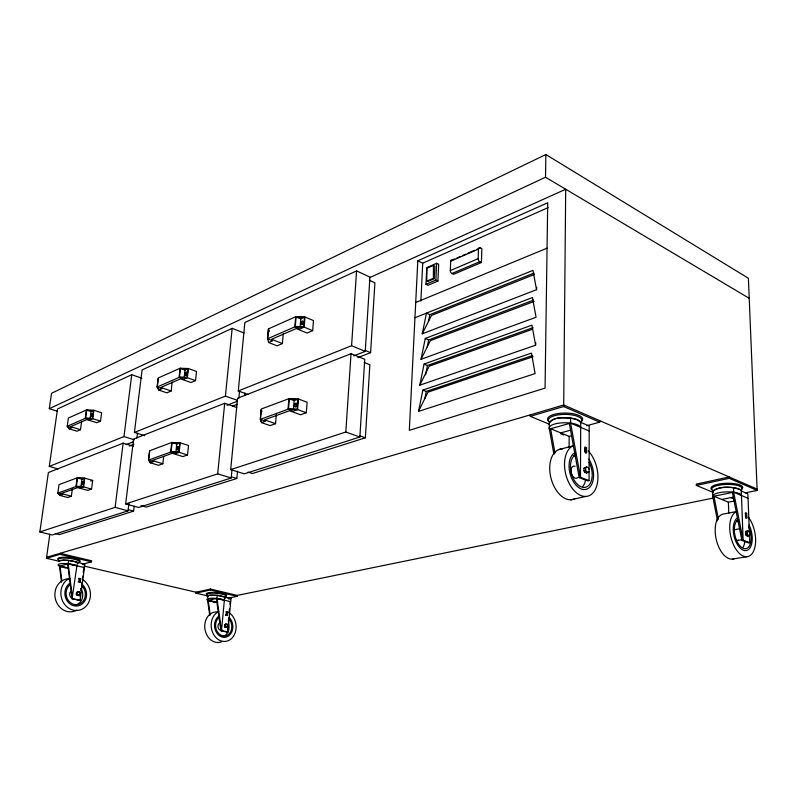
<?xml version="1.0" encoding="UTF-8"?>
<svg xmlns="http://www.w3.org/2000/svg" width="797" height="797" viewBox="0 0 797 797"><rect width="100%" height="100%" fill="white"/><g stroke="black" fill="none" stroke-linecap="round" stroke-linejoin="round"><path stroke-width="1.2" d="M569.337 423.476L579.18 477.612L587.768 480.92L589.063 480.621L589.192 425.997L580.724 422.37A15.86 5.469 0.2 0 0 570.652 418.066C563.758 417.847 553.267 416.383 549.193 423.137L549.372 429.065L553.945 454.539M589.093 471.704L586.512 473.059L584.799 472.392L583.942 470.778L583.952 468.218L586.532 466.853L588.246 467.53L589.093 469.144M585.297 452.019L585.317 447.974L586.592 447.645L586.572 452.706L585.297 453.025M588.236 472.651L586.522 471.973L585.665 470.36L585.675 467.799L586.532 466.853M426.784 281.142L433.379 278.322L433.458 265.421L426.883 268.29L426.784 281.142L427.71 281.51L434.305 278.701L434.883 266.108L433.458 265.421M569.098 447.416L569.178 436.397L550.607 428.716L554.971 453.005M549.442 424.084L549.253 422.659C554.144 416.622 563.638 417.767 570.652 418.066L570.612 423.117L580.465 477.303L589.063 480.621M599.713 420.667L599.713 422.161L563.688 406.54L565.701 189.238L369.539 277.675M749.22 298.307L545.517 177.243L545.855 154.528L51.536 393.3L49.284 408.682L57.454 411.242M549.462 424.293L530.314 416.323L530.344 414.838M454.659 258.955L452.437 259.922A2.371 1.504 68 0 0 450.694 261.207L450.315 270.572A2.381 1.514 68.2 0 0 451.879 273.51L453.533 274.327L481.428 262.512L481.876 248.674L480.222 247.817L476.895 249.272M481.428 262.512L479.774 261.665A2.431 1.504 68.4 0 1 478.18 258.646L478.499 249.122A2.431 1.494 68.2 0 1 480.222 247.817M437.922 281.082L438.669 264.305L436.626 263.299L426.764 267.613L425.977 284.31L428.019 285.276L437.922 281.082L435.879 280.096L425.977 284.31M435.879 280.096L436.626 263.299M420.876 301.117L422.719 263.199L548.147 207.609M417.797 260.798L409.319 430.34L545.058 388.119L547.708 202.747L417.797 260.798L422.719 263.199M359.855 437.035L364.757 359.308L351.039 353.699L237.566 398.251L230.702 469.612L244.29 473.836L359.855 437.035L345.808 432.014L230.702 469.612M353.768 355.861L365.255 351.377L369.938 277.087L356.568 270.9L244.868 322.476L238.273 390.958L248.206 394.525M247.977 472.123L252.45 473.518L365.365 437.812L369.858 364.757L364.219 362.466M357.873 357.594L370.605 352.673L374.899 282.835L369.4 280.295M345.808 432.014L351.039 353.699M238.273 390.958L351.577 345.719L356.568 270.9M275.533 423.675L264.465 419.83L289.421 410.774L300.589 414.779L306.307 412.746L307.124 402.216L298.437 399.018L288.903 398.689L261.237 409.03L260.31 419.352L261.496 422.629L270.123 425.608L275.533 423.675L276.32 414.56M283.234 333.734L282.387 343.567L271.598 339.273L296.175 328.583L307.054 333.046L312.683 330.645L313.46 320.573L304.992 317.017L295.667 316.748L268.43 328.882L267.543 338.775L272.634 340.797L268.649 342.521L267.633 338.556L268.45 329.46L269.107 331.751M293.485 408.801L294.153 400.612L298.437 399.018L297.59 409.598L293.296 411.142L288.026 409.25L260.31 419.352L265.54 421.165L261.496 422.629M300.15 326.72L300.788 318.88L304.992 317.017L304.185 327.139L299.971 328.962L294.83 326.85L267.543 338.775M535.584 345.211L531.968 325.136L424.084 364.07L419.78 385.18L535.584 345.211L535.793 342.859M534.04 273.082L429.822 314.676L426.475 313.151L422.231 333.833L536.53 289.709L536.75 287.229M228.081 598.178L237.147 596.335L237.227 595.419L210.518 589.063L195.932 592.221L195.843 593.137L207.917 595.957M227.534 629.69L227.763 627.259M227.793 626.841L227.374 624.37L225.352 624.22L224.495 626.422L225.063 627.339L227.085 627.478L227.793 626.841L226.338 627.618M228.331 621.192L228.669 617.545M229.118 612.694L229.456 609.047M229.915 604.186L230.134 601.765L230.692 601.655L216.914 598.437L207.599 600.35L209.691 615.085M208.396 600.709A9.225 1.893 4.9 0 1 211.484 598.218A9.225 1.893 4.9 0 1 224.375 600.181L216.356 598.557L220.938 630.746L227.304 632.111L227.872 632.021L230.981 598.577L224.674 597.102A9.225 1.913 4.9 0 0 217.212 595.349C214.582 595.528 207.878 593.845 207.369 596.923M140.949 505.627L146.299 507.091L236.829 478.469L237.516 471.147M244.659 395.541L244.888 393.1M227.085 627.478L225.242 626.283L226.099 624.091M226.228 614.905L226.517 611.807L227.783 612.096L227.494 615.184L225.671 615.005L227.494 615.184M226.936 615.294L227.225 612.196L227.783 612.096M207.907 597.282L207.12 596.246L208.784 595.449L217.212 595.349L216.914 598.437L221.496 630.646L227.872 632.021M236.819 407.526L224.704 403.302L133.607 439.067L125.647 503.923L138.628 507.48L231.2 478.001L232.027 469.393M238.841 398.301L239.548 390.958M125.647 503.923L217.681 473.866L224.704 403.302M232.166 328.334L142.085 369.928L134.414 432.422L225.421 396.089L232.166 328.334L243.992 333.007M195.843 593.137L210.428 589.999L210.518 589.063M162.857 463.734L152.257 460.527L172.232 453.284L182.931 456.601L187.504 454.967L188.53 445.453L180.192 442.813L171.744 442.484L149.607 450.763L148.501 460.118L150.254 462.798L158.503 465.279L162.857 463.734L163.654 456.751M171.166 391.008L160.815 387.432L180.57 378.844L191.011 382.54L195.534 380.607L196.52 371.462L188.381 368.523L180.092 368.244L158.195 378.007L157.139 387.003L158.802 390.072L166.862 392.841L171.166 391.008L172.182 382.052M175.848 452.407L176.775 444.078L180.192 442.813L179.136 452.367L175.719 453.603L170.668 452.029L148.501 460.118L153.502 461.622L150.254 462.798M184.246 376.881L185.004 370.017L188.381 368.523L187.375 377.708L183.987 379.173L179.066 377.419L157.139 387.003L162.01 388.687L158.802 390.072M149.647 451.261L148.631 459.869L150.215 462.3M158.234 378.515L157.258 386.784L158.762 389.574M133.498 446.34L123.146 443.172L48.398 472.511L39.85 531.948L52.213 534.996L128.018 510.857L128.915 503.495M136.895 438.051L137.492 433.13M55.342 533.562L59.426 534.578L133.617 511.106L134.205 506.205M39.85 531.948L115.107 507.37L123.146 443.172M131.724 374.71L57.543 408.951L49.275 466.414L123.973 436.587L131.724 374.71L141.836 378.216M82.36 564.336L91.535 561.815L91.665 560.819L60.094 553.317L59.954 554.323L46.445 558.289L49.862 534.06M71.361 496.252L61.259 493.532L77.608 487.605L87.8 490.404L91.545 489.079L92.691 480.402L84.741 478.16L77.15 477.851L59.028 484.626L57.832 493.164L59.924 495.415L67.785 497.527L71.361 496.252L72.358 488.969M80.477 429.683L70.604 426.644L86.833 419.591L96.806 422.719L100.512 421.135L101.617 412.766L93.847 410.276L86.385 410.007L68.403 418.026L67.237 426.265L69.239 428.846L76.93 431.197L80.477 429.683L81.603 421.474M79.68 582.238L80.636 578.761L80.198 582.099L78.186 581.9M78.435 595.498L80.208 592.978L79.57 591.972L78.066 591.643L76.512 592.49L76.293 594.163L76.93 595.17L78.435 595.498L79.989 594.652L80.208 592.978M80.079 596.784L80.397 594.353M80.876 590.726L81.194 588.296M81.663 584.669L81.981 582.238M82.46 578.602L82.778 576.181M83.257 572.545L83.735 568.919M61.777 567.016A10.192 2.202 6.4 0 1 61.628 563.599A10.192 2.202 6.4 0 1 76.96 565.82L67.615 563.907L72.069 598.796L79.6 600.41L80.118 600.29L84.851 564.256C77.528 562.303 64.288 558.328 58.829 561.068L63.501 560.201L68.582 560.43A10.182 2.222 6.5 0 1 78.415 563.16M77.399 562.503L72.069 598.796M79.132 595.329L77.628 595L76.98 593.994L77.209 592.32L78.066 591.643M80.636 578.761L79.142 578.423L78.704 581.76L80.198 582.099M68.582 560.43L68.134 563.768L72.587 598.677L80.118 600.29M80.925 486.798L81.942 479.196L84.741 478.16L83.565 486.877L80.776 487.884L75.964 486.559L57.832 493.164L62.584 494.449L59.924 495.415M90.111 418.684L91.077 411.501L93.847 410.276L92.721 418.684L89.941 419.88L85.249 418.405L67.237 426.265L71.889 427.7L69.239 428.846M427.242 346.854L428.656 339.911L533.562 300.14M425.578 374.849L427.481 365.504L533.073 327.617M418.525 411.391L422.868 390.072L531.46 353.121L535.106 373.604L418.525 411.391L427.989 392.144L533.123 356.687M424.851 398.53L426.285 391.447L532.575 355.502M428.417 321.54L429.822 314.676M421.015 359.327L425.289 338.436L532.466 297.56L536.062 317.256L421.015 359.327L430.33 340.648L534.1 301.425M419.78 385.18L429.175 366.221L532.456 329.271M422.231 333.833L431.486 315.433L534.568 274.407M747.556 536.072L749.24 535.773L749.857 534.887L749.768 532.605L749.06 531.201L746.052 530.981L745.524 534.149L746.231 535.554L747.556 536.072L748.174 535.186M749.24 535.773L747.915 535.255L747.207 533.851L747.735 530.672M586.512 473.059L587.369 472.123M49.284 408.682L545.517 177.243M456.88 257.979L460.218 256.534M462.439 255.558L465.777 254.113M467.998 253.147L474.663 250.238M450.694 261.207L478.499 249.122M450.315 270.572L478.18 258.646M282.387 343.567L277.057 345.838L268.649 342.521M451.879 273.51L479.774 261.665M415.715 302.491L547.061 248.166M414.948 317.774L532.954 270.402L536.53 289.709M126.175 444.577L133.119 441.867M227.025 405.265L237.446 401.2M129.393 446.001L133.996 444.228M232.604 406.062L237.197 404.288M90.818 481.079L92.691 480.402M46.585 557.302L563.698 405.006L757.09 489.089M530.314 416.323L563.688 406.54M61.518 582.238L59.486 566.189L68.134 563.768L84.412 567.564L83.894 567.703M549.372 429.065L570.612 423.117L589.182 430.978M68.263 568.211L68.771 568.072L59.994 566.049L61.867 580.874M560.699 432.891L570.004 430.33M586.602 425.757L599.713 422.161M569.178 436.397L571.509 435.76M558.458 449.687L573.163 445.822A26.261 15.86 75.4 0 0 568.59 482.235A26.261 15.86 75.4 0 0 594.572 490.822A26.261 15.86 75.4 0 0 588.256 450.813M79.142 578.423L78.624 578.562L80.118 578.901M76.512 592.49L77.209 592.32M583.952 468.218L585.675 467.799M78.873 592.141L79.57 591.972M76.293 594.163L76.98 593.994M583.942 470.778L585.665 470.36M76.93 595.17L77.628 595M584.799 472.392L586.522 471.973M79.292 594.821L79.989 594.652M579.18 477.612L580.465 477.303L580.724 422.37L577.377 419.76L570.652 418.066M570.782 499.799L585.656 496.461M729.275 478.339L729.225 476.975L696.309 484.088L696.339 485.423L729.275 478.339L757.15 490.424L748.393 278.273L545.855 154.528M717.469 520.75L712.727 496.481L733.648 492.177L748.034 498.264M234.966 595.877L713.255 498.055M745.016 492.895L757.15 490.424M228.639 599.055L230.981 598.577M212.719 601.765A9.225 1.893 4.9 0 0 215.051 602.074L217.641 601.546M721.783 499.47L733.26 497.149M718.456 519.305L713.943 496.232L728.388 502.2L734.107 501.054M736.279 511.574L724.234 513.896A23.013 12.274 77.4 0 0 716.214 539.37A23.013 12.274 77.4 0 0 734.445 558.538M226.517 611.807L225.959 611.917L227.225 612.196M745.424 513.567L746.679 513.328L746.859 517.851L745.603 518.09L745.364 512.79L746.679 513.328M735.571 529.497L740.323 528.64M224.644 624.858L225.392 624.728M225.352 624.22L227.374 624.37M745.434 531.858L747.118 531.559M227.932 625.286L226.627 624.499M224.495 626.422L225.242 626.283M745.524 534.149L747.207 533.851M225.063 627.339L225.81 627.209M746.231 535.554L747.915 535.255M737.554 540.436L742.316 539.609M220.938 630.746L221.496 630.646L224.674 597.102L217.212 595.349M732.403 492.436L741.858 540.356L743.123 540.137L749.768 542.707L749.479 535.305M749.768 542.707L748.503 542.926L741.858 540.356M732.373 559.086L746.978 556.714M712.966 492.715A14.376 4.124 -1.3 0 1 712.598 492.018L712.857 490.942C718.645 486.668 726.625 487.206 733.489 487.654L733.648 492.177L743.123 540.137L741.3 490.992L740.642 489.936C732.274 486.329 720.219 485.642 712.657 491.301L712.727 496.481M217.691 602.442L208.147 600.241L210.229 614.985M59.486 566.189L67.167 567.962M207.599 600.35L215.051 602.074M83.934 566.029L197.198 592.51M46.445 558.289L58.49 561.098M59.954 554.323L91.535 561.815M210.428 589.999L237.147 596.335M128.297 509.662L133.617 511.106M115.107 507.37L128.018 510.857M91.545 489.079L83.565 486.877L75.964 486.559L77.15 477.851L81.942 479.196M49.275 466.414L58.071 468.905M217.681 473.866L231.2 478.001M231.26 476.755L236.829 478.469M187.504 454.967L179.136 452.367L170.668 452.029L171.744 442.484L176.775 444.078M123.973 436.587L134.294 439.805M100.512 421.135L92.721 418.684L85.249 418.405L86.385 410.007L91.077 411.501M134.414 432.422L144.795 435.69M225.421 396.089L237.506 400.353M195.534 380.607L187.375 377.708L179.066 377.419L180.092 368.244L185.004 370.017M359.586 435.75L365.365 437.812M306.307 412.746L297.59 409.598L288.026 409.25L288.903 398.689L294.153 400.612M433.379 278.322L434.305 278.701M422.868 390.072L426.285 391.447M586.572 452.706L584.868 452.009L584.888 446.948L586.592 447.645M745.534 517.323L746.859 517.851M312.683 330.645L304.185 327.139L294.83 326.85L295.667 316.748L300.788 318.88M560.52 433.668L563.708 434.973M364.976 350.341L370.605 352.673M351.577 345.719L365.255 351.377M696.339 485.423L713.166 492.426M730.949 497.617L734.236 498.992M424.084 364.07L427.481 365.504M425.289 338.436L428.656 339.911M57.982 492.935L59.875 494.967M67.376 426.066L69.2 428.397M261.476 422.061L260.41 419.092L261.257 409.598L261.964 411.611M268.43 328.882L268.978 330.785M749.379 532.834L747.865 493.791L741.3 490.992A14.376 4.124 -1.3 0 0 733.489 487.654M728.388 502.2L728.757 513.178M82.739 481.747A1.464 0.667 -73.5 0 1 83.456 482.992A1.464 0.667 -73.5 0 1 82.171 484.317A1.464 0.667 -73.5 0 1 82.549 481.956M91.346 414.689A1.435 0.648 -72 0 1 92.601 414.051A1.435 0.648 -72 0 1 91.844 416.353A1.435 0.648 -72 0 1 91.227 415.048M185.492 373.454A1.584 0.797 -70.5 0 1 186.986 372.607A1.584 0.797 -70.5 0 1 186.339 375.088A1.584 0.797 -70.5 0 1 185.283 374.241M177.432 447.366A1.614 0.827 -72.3 0 1 178.867 447.376A1.614 0.827 -72.3 0 1 177.711 449.757A1.614 0.827 -72.3 0 1 177.253 447.735M301.774 322.197A1.773 0.986 -67.9 0 1 303.577 321.978A1.773 0.986 -67.9 0 1 302.252 324.648A1.773 0.986 -67.9 0 1 301.575 322.616M295.697 403.561A1.813 1.036 -70.2 0 1 297.002 404.248A1.813 1.036 -70.2 0 1 296.026 406.609A1.813 1.036 -70.2 0 1 294.731 405.922M294.8 405.055A1.813 1.036 -70.2 0 1 295.408 403.83M748.513 517.293A23.233 12.214 77.3 0 1 753.055 552.221A23.233 12.214 77.3 0 1 733.22 544.132A23.233 12.214 77.3 0 1 735.641 512.043M748.752 526.827A15.123 7.95 77.3 0 1 748.293 547.409A15.123 7.95 77.3 0 1 736.029 539.111A15.123 7.95 77.3 0 1 738.142 519.654M736.787 520.929A15.063 7.97 77.3 0 1 738.241 521.945M744.787 541.821A15.063 7.97 77.3 0 1 742.874 547.459M738.281 540.187A5.569 2.949 77.3 0 1 735.94 539.818M733.758 531.24A5.569 2.949 77.3 0 1 736.368 529.636M749.05 525.024A17.036 8.956 77.3 0 1 749.28 548.814A17.036 8.956 77.3 0 1 735.282 540.097A17.036 8.956 77.3 0 1 737.554 517.861M711.741 489.667A15.91 4.603 -1.4 0 1 728.099 483.261A15.91 4.603 -1.4 0 1 740.911 489.707M712.518 490.464A15.123 4.364 -1.3 0 1 726.087 484.427A15.123 4.364 -1.3 0 1 741.599 489.418M713.883 497.826A14.386 4.085 -1.2 0 1 723.875 492.028A14.386 4.085 -1.2 0 1 741.459 495.485M221.197 641.983A15.362 12.393 82.1 0 1 204.859 628.544A15.362 12.393 82.1 0 1 217.641 611.986M229.287 612.793A15.462 12.413 81.9 0 1 233.162 636.733A15.462 12.413 81.9 0 1 213.586 634.432A15.462 12.413 81.9 0 1 218.776 611.548M228.56 618.402A10.062 8.08 81.9 0 1 229.755 633.187A10.062 8.08 81.9 0 1 217.77 632.459A10.062 8.08 81.9 0 1 218.677 617.805M228.37 623.144A10.042 8.08 82 0 1 222.144 636.514M222.154 630.009A3.716 2.989 82 0 1 218.069 627.329A3.716 2.989 82 0 1 220.52 622.846M229.167 617.446A11.337 9.106 81.9 0 1 230.512 634.093A11.337 9.106 81.9 0 1 217.013 633.266A11.337 9.106 81.9 0 1 218.039 616.758M207.25 594.851A10.212 2.142 5 0 1 216.206 592.55A10.212 2.142 5 0 1 225.989 596.286M207.648 595.459A9.703 2.032 4.9 0 1 216.156 593.277A9.703 2.032 4.9 0 1 225.451 596.823M225.342 597.64A9.225 1.913 4.9 0 1 225.402 598.139M210.617 601.356A9.225 1.893 4.9 0 1 209.402 601.048M76.91 610.074A16.607 14.695 79.5 0 1 55.322 598.637A16.607 14.695 79.5 0 1 70.016 578.821M82.499 579.459A16.727 14.735 79.4 0 1 86.993 605.162A16.727 14.735 79.4 0 1 63.89 603.359A16.727 14.735 79.4 0 1 69.439 578.443M81.742 585.685A10.889 9.594 79.4 0 1 82.709 601.685A10.889 9.594 79.4 0 1 68.482 600.619A10.889 9.594 79.4 0 1 70.026 584.809M80.886 588.445A10.859 9.584 79.5 0 1 74.29 605.262M72.666 598.388A4.015 3.547 79.5 0 1 71.072 591.135M82.489 584.659A12.264 10.809 79.4 0 1 83.575 602.681A12.264 10.809 79.4 0 1 67.556 601.476A12.264 10.809 79.4 0 1 69.299 583.673M58.211 559.544A11.268 2.481 6.5 0 1 68.921 557.521A11.268 2.481 6.5 0 1 79.81 561.855M58.659 560.231A10.71 2.351 6.5 0 1 68.831 558.318A10.71 2.351 6.5 0 1 79.182 562.423M65.663 567.862A10.192 2.202 6.4 0 1 64.009 567.554M574.816 498.792A25.982 15.91 75.5 0 1 550.916 477.831A25.982 15.91 75.5 0 1 562.533 448.87M589.103 462.29A17.096 10.331 75.4 0 1 588.236 485.871A17.096 10.331 75.4 0 1 572.336 476.377A17.096 10.331 75.4 0 1 576.052 454.489M573.262 455.635A17.016 10.341 75.5 0 1 575.155 456.143M585.466 480.412A17.016 10.341 75.5 0 1 582.657 486.568M577.865 477.523A6.296 3.826 75.5 0 1 571.31 473.049A6.296 3.826 75.5 0 1 575.085 466.255M588.883 459.211A19.258 11.636 75.4 0 1 589.87 487.047A19.258 11.636 75.4 0 1 571.479 477.851A19.258 11.636 75.4 0 1 575.364 452.447M549.193 421.723A17.554 6.107 0.1 0 1 564.515 413.065A17.554 6.107 0.1 0 1 581.451 421.414M548.665 421.155A16.677 5.788 0.1 0 1 564.525 414.39A16.677 5.788 0.1 0 1 581.661 420.836M550.089 429.972A15.88 5.42 0.2 0 1 561.058 422.908A15.88 5.42 0.2 0 1 580.704 427.391M297.948 399.427L297.171 409.16L288.514 408.841L289.311 399.128L297.948 399.427M304.524 317.415L303.777 326.72L295.308 326.461L296.076 317.156L304.524 317.415M179.753 443.182L178.787 451.969L171.116 451.67L172.102 442.883L179.753 443.182M187.953 368.872L187.016 377.32L179.494 377.071L180.441 368.622L187.953 368.872M84.333 478.499L83.257 486.509L76.373 486.22L77.458 478.21L84.333 478.499M93.448 410.604L92.412 418.335L85.648 418.076L86.694 410.355L93.448 410.604M82.649 484.008A1.464 0.667 -73.5 0 0 82.968 481.597A1.464 0.667 -73.5 0 0 81.692 483.211A1.464 0.667 -73.5 0 0 82.649 484.008M91.794 415.984A1.435 0.648 -72 0 0 92.103 413.653A1.435 0.648 -72 0 0 90.848 415.307A1.435 0.648 -72 0 0 91.794 415.984M186.169 374.799A1.584 0.797 -70.5 0 0 186.448 372.259A1.584 0.797 -70.5 0 0 184.954 374.132A1.584 0.797 -70.5 0 0 186.169 374.799M177.93 449.259A1.614 0.827 -72.3 0 0 178.219 446.619A1.614 0.827 -72.3 0 0 176.705 448.442A1.614 0.827 -72.3 0 0 177.93 449.259M302.591 324A1.783 0.986 -67.9 0 0 302.81 321.211A1.783 0.986 -67.9 0 0 301.017 323.343A1.783 0.986 -67.9 0 0 302.591 324M295.966 406.211A1.813 1.036 -70.2 0 0 296.205 403.292A1.813 1.036 -70.2 0 0 294.372 405.384A1.813 1.036 -70.2 0 0 295.966 406.211"/></g></svg>
